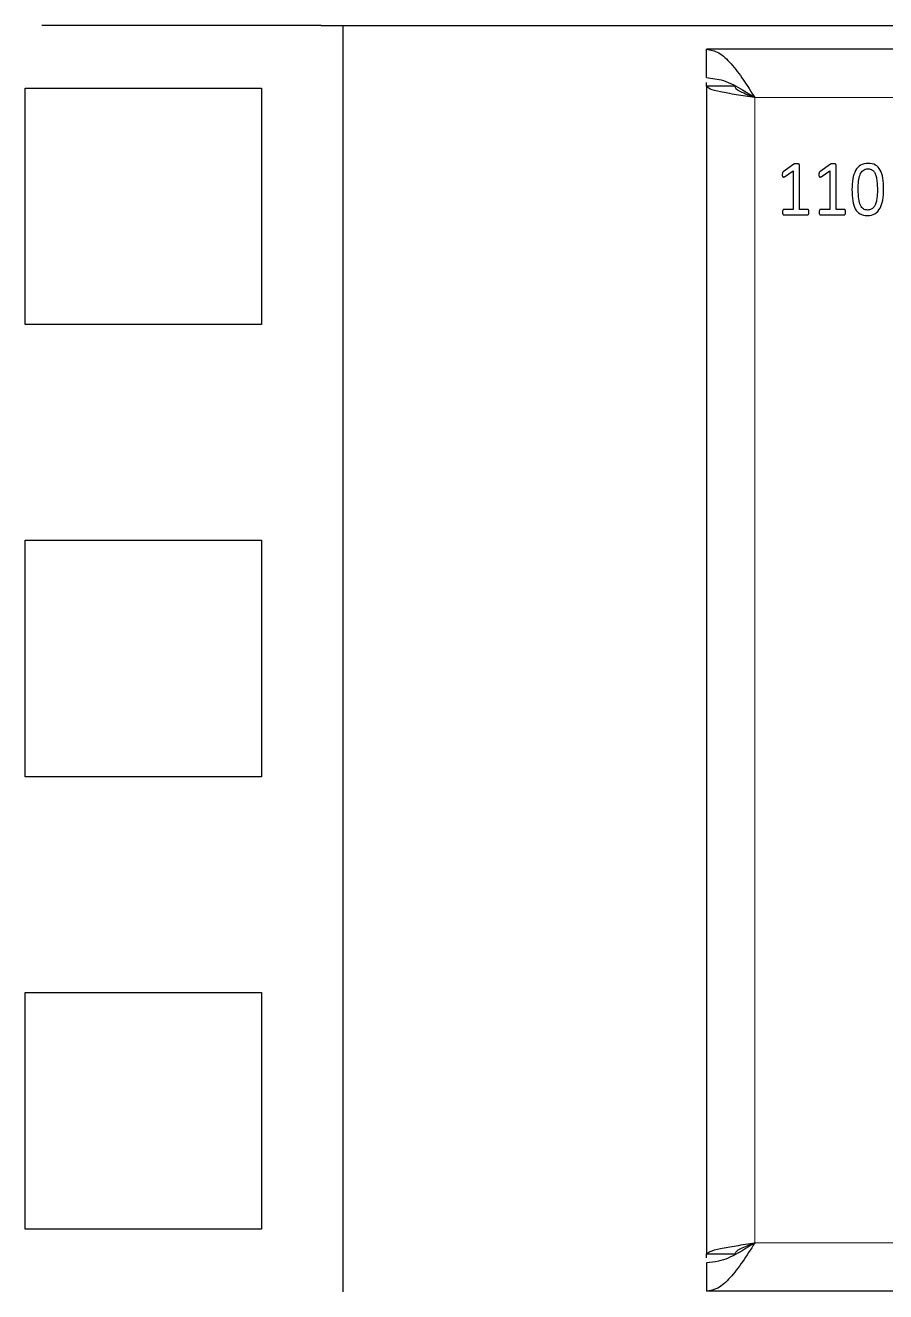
# Model space of a CAD drawing. Extents: x -260425 to 1294666, y -169889 to -2349.
# Drawn here: x 998217.8 to 998520, y -26686.7 to -26242.2 of the extents above; entities that cross this region are included whole.
import ezdxf
from ezdxf.enums import TextEntityAlignment as Align

# ---------------------------------------------------------------- set-up
doc = ezdxf.new("R2010")
doc.units = 0
doc.header["$LTSCALE"] = 100
doc.layers.add('case', color=7, linetype='Continuous')
doc.layers.add('marking', color=7, linetype='Continuous')
doc.styles.add('1ISOCPEUR', font='isocpeui.ttf', dxfattribs={"height": 250})

# ---------------------------------------------------------------- blocks, each defined once
blk = doc.blocks.new('АТС')
at = {"layer": 'case', "lineweight": 25}
for points, knots in [([(0, 217.99), (1.44, 217.73), (2.89, 217.46), (4.33, 216.65), (4.33, 216.65), (5.78, 215.84), (7.22, 214.48), (8.66, 212.83), (8.66, 212.83), (10.11, 211.18), (11.55, 209.25), (13, 207.14), (13, 207.14), (14.33, 205.19), (15.67, 203.09), (17, 200.99)], [0, 0, 0, 0, 0.2, 0.2, 0.2, 0.2, 0.4, 0.4, 0.4, 0.4, 0.6, 0.6, 0.6, 0.6, 1, 1, 1, 1]), ([(0, 207.99), (1.99, 207.78), (3.98, 207.57), (5.97, 206.96), (5.97, 206.96), (8.22, 206.26), (10.48, 205.04), (12.73, 203.68), (12.73, 203.68), (14.15, 202.83), (15.58, 201.91), (17, 200.99)], [0, 0, 0, 0, 0.25, 0.25, 0.25, 0.25, 0.5, 0.5, 0.5, 0.5, 1, 1, 1, 1]), ([(17, 200.99), (14.77, 201.33), (12.55, 201.66), (10.49, 201.99), (10.49, 201.99), (8.44, 202.33), (6.57, 202.66), (4.98, 202.99), (4.98, 202.99), (3.39, 203.33), (2.08, 203.66), (1.29, 203.99), (1.29, 203.99), (0.51, 204.33), (0.26, 204.66), (0, 204.99)], [0, 0, 0, 0, 0.2, 0.2, 0.2, 0.2, 0.4, 0.4, 0.4, 0.4, 0.6, 0.6, 0.6, 0.6, 1, 1, 1, 1]), ([(17, 200.99), (16.08, 201.33), (15.17, 201.66), (14.32, 201.99), (14.32, 201.99), (13.48, 202.33), (12.71, 202.66), (12.05, 202.99), (12.05, 202.99), (11.4, 203.33), (10.86, 203.66), (10.53, 203.99), (10.53, 203.99), (10.21, 204.33), (10.11, 204.66), (10, 204.99)], [0, 0, 0, 0, 0.2, 0.2, 0.2, 0.2, 0.4, 0.4, 0.4, 0.4, 0.6, 0.6, 0.6, 0.6, 1, 1, 1, 1]), ([(17, -201.01), (15.56, -203.28), (14.11, -205.55), (12.67, -207.63), (12.67, -207.63), (11.23, -209.71), (9.78, -211.61), (8.34, -213.21), (8.34, -213.21), (6.89, -214.81), (5.45, -216.11), (4, -216.86), (4, -216.86), (2.67, -217.55), (1.33, -217.78), (0, -218.01)], [0, 0, 0, 0, 0.2, 0.2, 0.2, 0.2, 0.4, 0.4, 0.4, 0.4, 0.6, 0.6, 0.6, 0.6, 1, 1, 1, 1]), ([(17, -201.01), (15.01, -202.29), (13.03, -203.57), (11.03, -204.67), (11.03, -204.67), (8.78, -205.93), (6.52, -206.96), (4.27, -207.47), (4.27, -207.47), (2.85, -207.79), (1.42, -207.9), (0, -208.01)], [0, 0, 0, 0, 0.25, 0.25, 0.25, 0.25, 0.5, 0.5, 0.5, 0.5, 1, 1, 1, 1]), ([(0, -205.01), (0.26, -204.67), (0.51, -204.34), (1.29, -204.01), (1.29, -204.01), (2.08, -203.67), (3.39, -203.34), (4.98, -203.01), (4.98, -203.01), (6.57, -202.67), (8.44, -202.34), (10.49, -202.01), (10.49, -202.01), (12.55, -201.67), (14.77, -201.34), (17, -201.01)], [0, 0, 0, 0, 0.2, 0.2, 0.2, 0.2, 0.4, 0.4, 0.4, 0.4, 0.6, 0.6, 0.6, 0.6, 1, 1, 1, 1]), ([(10, -205.01), (10.11, -204.67), (10.21, -204.34), (10.53, -204.01), (10.53, -204.01), (10.86, -203.67), (11.4, -203.34), (12.05, -203.01), (12.05, -203.01), (12.71, -202.67), (13.48, -202.34), (14.32, -202.01), (14.32, -202.01), (15.17, -201.67), (16.08, -201.34), (17, -201.01)], [0, 0, 0, 0, 0.2, 0.2, 0.2, 0.2, 0.4, 0.4, 0.4, 0.4, 0.6, 0.6, 0.6, 0.6, 1, 1, 1, 1])]:
    blk.add_open_spline(points, degree=3, knots=knots, dxfattribs=at)
for points in [[(0, 207.99), (0, 207.99), (0, 217.99), (0, 217.99)], [(76, 217.99), (76, 217.99), (0, 217.99), (0, 217.99)], [(0, 204.99), (0, 204.99), (0, 206.24), (0, 206.24)], [(0, 204.99), (0, 204.99), (0, -205.01), (0, -205.01)], [(10, 204.99), (10, 204.99), (0, 204.99), (0, 204.99)], [(0, -206.26), (0, -206.26), (0, -205.01), (0, -205.01)], [(10, -205.01), (10, -205.01), (0, -205.01), (0, -205.01)], [(0, -208.01), (0, -208.01), (0, -218.01), (0, -218.01)], [(76, -218.01), (76, -218.01), (0, -218.01), (0, -218.01)]]:
    blk.add_open_spline(points, degree=3, dxfattribs=at)
at = {"layer": 'case', "lineweight": 18}
for points in [[(17, 200.99), (17, 200.99), (17, -201.01), (17, -201.01)], [(76, 200.99), (76, 200.99), (17, 200.99), (17, 200.99)], [(17, -201.01), (17, -201.01), (76, -201.01), (76, -201.01)]]:
    blk.add_open_spline(points, degree=3, dxfattribs=at)
at = {"layer": 'marking'}
for points, knots in [([(62.23, 168.78), (62.23, 167.42), (62.13, 166.17), (61.94, 165.04), (61.94, 165.04), (61.74, 163.91), (61.42, 162.94), (60.97, 162.12), (60.97, 162.12), (60.52, 161.31), (59.93, 160.69), (59.2, 160.24), (59.2, 160.24), (58.47, 159.79), (57.58, 159.57), (56.51, 159.57), (56.51, 159.57), (55.5, 159.57), (54.66, 159.77), (53.96, 160.17), (53.96, 160.17), (53.27, 160.57), (52.72, 161.16), (52.29, 161.93), (52.29, 161.93), (51.87, 162.71), (51.57, 163.66), (51.4, 164.8), (51.4, 164.8), (51.22, 165.93), (51.13, 167.23), (51.13, 168.7), (51.13, 168.7), (51.13, 170.06), (51.23, 171.31), (51.43, 172.44), (51.43, 172.44), (51.62, 173.57), (51.95, 174.55), (52.39, 175.36), (52.39, 175.36), (52.84, 176.17), (53.43, 176.8), (54.16, 177.25), (54.16, 177.25), (54.88, 177.69), (55.78, 177.91), (56.83, 177.91), (56.83, 177.91), (57.85, 177.91), (58.7, 177.72), (59.4, 177.32), (59.4, 177.32), (60.09, 176.92), (60.64, 176.33), (61.06, 175.55), (61.06, 175.55), (61.48, 174.78), (61.78, 173.82), (61.96, 172.69), (61.96, 172.69), (62.14, 171.56), (62.23, 170.25), (62.23, 168.78)], [0, 0, 0, 0, 0.058824, 0.058824, 0.058824, 0.058824, 0.117647, 0.117647, 0.117647, 0.117647, 0.176471, 0.176471, 0.176471, 0.176471, 0.235294, 0.235294, 0.235294, 0.235294, 0.294118, 0.294118, 0.294118, 0.294118, 0.352941, 0.352941, 0.352941, 0.352941, 0.411765, 0.411765, 0.411765, 0.411765, 0.470588, 0.470588, 0.470588, 0.470588, 0.529412, 0.529412, 0.529412, 0.529412, 0.588235, 0.588235, 0.588235, 0.588235, 0.647059, 0.647059, 0.647059, 0.647059, 0.705882, 0.705882, 0.705882, 0.705882, 0.764706, 0.764706, 0.764706, 0.764706, 0.823529, 0.823529, 0.823529, 0.823529, 0.882353, 0.882353, 0.882353, 0.882353, 1, 1, 1, 1]), ([(36, 160.76), (36, 160.58), (35.98, 160.44), (35.96, 160.32), (35.96, 160.32), (35.94, 160.2), (35.91, 160.1), (35.86, 160.03), (35.86, 160.03), (35.82, 159.96), (35.77, 159.9), (35.72, 159.87), (35.72, 159.87), (35.66, 159.84), (35.61, 159.82), (35.55, 159.82), (35.55, 159.82), (35.55, 159.82), (27.17, 159.82), (27.17, 159.82), (27.17, 159.82), (27.12, 159.82), (27.06, 159.84), (27.01, 159.87), (27.01, 159.87), (26.97, 159.9), (26.91, 159.96), (26.87, 160.03), (26.87, 160.03), (26.83, 160.1), (26.79, 160.2), (26.77, 160.32), (26.77, 160.32), (26.74, 160.44), (26.73, 160.58), (26.73, 160.76), (26.73, 160.76), (26.73, 160.92), (26.74, 161.06), (26.77, 161.18), (26.77, 161.18), (26.79, 161.3), (26.82, 161.4), (26.86, 161.48), (26.86, 161.48), (26.89, 161.56), (26.94, 161.61), (26.99, 161.65), (26.99, 161.65), (27.05, 161.7), (27.11, 161.72), (27.17, 161.72), (27.17, 161.72), (27.17, 161.72), (30.51, 161.72), (30.51, 161.72), (30.51, 161.72), (30.51, 161.72), (30.51, 175.29), (30.51, 175.29), (30.51, 175.29), (30.51, 175.29), (27.41, 173.23), (27.41, 173.23), (27.41, 173.23), (27.25, 173.14), (27.13, 173.08), (27.03, 173.07), (27.03, 173.07), (26.94, 173.05), (26.86, 173.07), (26.8, 173.13), (26.8, 173.13), (26.74, 173.19), (26.7, 173.29), (26.68, 173.42), (26.68, 173.42), (26.66, 173.56), (26.65, 173.73), (26.65, 173.94), (26.65, 173.94), (26.65, 174.1), (26.66, 174.24), (26.67, 174.34), (26.67, 174.34), (26.68, 174.46), (26.7, 174.55), (26.73, 174.62), (26.73, 174.62), (26.75, 174.69), (26.79, 174.76), (26.83, 174.82), (26.83, 174.82), (26.88, 174.87), (26.94, 174.92), (27.01, 174.98), (27.01, 174.98), (27.01, 174.98), (30.71, 177.61), (30.71, 177.61), (30.71, 177.61), (30.75, 177.64), (30.78, 177.66), (30.83, 177.68), (30.83, 177.68), (30.89, 177.69), (30.95, 177.71), (31.02, 177.73), (31.02, 177.73), (31.1, 177.75), (31.18, 177.76), (31.28, 177.77), (31.28, 177.77), (31.38, 177.77), (31.5, 177.77), (31.66, 177.77), (31.66, 177.77), (31.85, 177.77), (32.02, 177.76), (32.15, 177.75), (32.15, 177.75), (32.28, 177.73), (32.38, 177.7), (32.46, 177.67), (32.46, 177.67), (32.54, 177.64), (32.58, 177.59), (32.61, 177.55), (32.61, 177.55), (32.63, 177.5), (32.65, 177.44), (32.65, 177.39), (32.65, 177.39), (32.65, 177.39), (32.65, 161.72), (32.65, 161.72), (32.65, 161.72), (32.65, 161.72), (35.55, 161.72), (35.55, 161.72), (35.55, 161.72), (35.62, 161.72), (35.68, 161.7), (35.74, 161.65), (35.74, 161.65), (35.8, 161.61), (35.84, 161.56), (35.88, 161.48), (35.88, 161.48), (35.92, 161.4), (35.95, 161.3), (35.97, 161.18), (35.97, 161.18), (35.99, 161.06), (36, 160.92), (36, 160.76)], [0, 0, 0, 0, 0.025, 0.025, 0.025, 0.025, 0.05, 0.05, 0.05, 0.05, 0.075, 0.075, 0.075, 0.075, 0.1, 0.1, 0.1, 0.1, 0.125, 0.125, 0.125, 0.125, 0.15, 0.15, 0.15, 0.15, 0.175, 0.175, 0.175, 0.175, 0.2, 0.2, 0.2, 0.2, 0.225, 0.225, 0.225, 0.225, 0.25, 0.25, 0.25, 0.25, 0.275, 0.275, 0.275, 0.275, 0.3, 0.3, 0.3, 0.3, 0.325, 0.325, 0.325, 0.325, 0.35, 0.35, 0.35, 0.35, 0.375, 0.375, 0.375, 0.375, 0.4, 0.4, 0.4, 0.4, 0.425, 0.425, 0.425, 0.425, 0.45, 0.45, 0.45, 0.45, 0.475, 0.475, 0.475, 0.475, 0.5, 0.5, 0.5, 0.5, 0.525, 0.525, 0.525, 0.525, 0.55, 0.55, 0.55, 0.55, 0.575, 0.575, 0.575, 0.575, 0.6, 0.6, 0.6, 0.6, 0.625, 0.625, 0.625, 0.625, 0.65, 0.65, 0.65, 0.65, 0.675, 0.675, 0.675, 0.675, 0.7, 0.7, 0.7, 0.7, 0.725, 0.725, 0.725, 0.725, 0.75, 0.75, 0.75, 0.75, 0.775, 0.775, 0.775, 0.775, 0.8, 0.8, 0.8, 0.8, 0.825, 0.825, 0.825, 0.825, 0.85, 0.85, 0.85, 0.85, 0.875, 0.875, 0.875, 0.875, 0.9, 0.9, 0.9, 0.9, 0.925, 0.925, 0.925, 0.925, 0.95, 0.95, 0.95, 0.95, 1, 1, 1, 1]), ([(48.87, 160.76), (48.87, 160.58), (48.86, 160.44), (48.83, 160.32), (48.83, 160.32), (48.81, 160.2), (48.78, 160.1), (48.74, 160.03), (48.74, 160.03), (48.69, 159.96), (48.65, 159.9), (48.59, 159.87), (48.59, 159.87), (48.54, 159.84), (48.48, 159.82), (48.43, 159.82), (48.43, 159.82), (48.43, 159.82), (40.05, 159.82), (40.05, 159.82), (40.05, 159.82), (39.99, 159.82), (39.94, 159.84), (39.89, 159.87), (39.89, 159.87), (39.84, 159.9), (39.79, 159.96), (39.75, 160.03), (39.75, 160.03), (39.7, 160.1), (39.66, 160.2), (39.64, 160.32), (39.64, 160.32), (39.61, 160.44), (39.6, 160.58), (39.6, 160.76), (39.6, 160.76), (39.6, 160.92), (39.61, 161.06), (39.64, 161.18), (39.64, 161.18), (39.66, 161.3), (39.69, 161.4), (39.73, 161.48), (39.73, 161.48), (39.77, 161.56), (39.81, 161.61), (39.87, 161.65), (39.87, 161.65), (39.92, 161.7), (39.98, 161.72), (40.05, 161.72), (40.05, 161.72), (40.05, 161.72), (43.39, 161.72), (43.39, 161.72), (43.39, 161.72), (43.39, 161.72), (43.39, 175.29), (43.39, 175.29), (43.39, 175.29), (43.39, 175.29), (40.28, 173.23), (40.28, 173.23), (40.28, 173.23), (40.13, 173.14), (40, 173.08), (39.9, 173.07), (39.9, 173.07), (39.81, 173.05), (39.73, 173.07), (39.67, 173.13), (39.67, 173.13), (39.61, 173.19), (39.58, 173.29), (39.56, 173.42), (39.56, 173.42), (39.53, 173.56), (39.53, 173.73), (39.53, 173.94), (39.53, 173.94), (39.53, 174.1), (39.53, 174.24), (39.54, 174.34), (39.54, 174.34), (39.56, 174.46), (39.58, 174.55), (39.6, 174.62), (39.6, 174.62), (39.63, 174.69), (39.66, 174.76), (39.71, 174.82), (39.71, 174.82), (39.75, 174.87), (39.81, 174.92), (39.89, 174.98), (39.89, 174.98), (39.89, 174.98), (43.59, 177.61), (43.59, 177.61), (43.59, 177.61), (43.62, 177.64), (43.66, 177.66), (43.71, 177.68), (43.71, 177.68), (43.76, 177.69), (43.82, 177.71), (43.89, 177.73), (43.89, 177.73), (43.97, 177.75), (44.06, 177.76), (44.16, 177.77), (44.16, 177.77), (44.25, 177.77), (44.38, 177.77), (44.53, 177.77), (44.53, 177.77), (44.72, 177.77), (44.89, 177.76), (45.02, 177.75), (45.02, 177.75), (45.16, 177.73), (45.26, 177.7), (45.33, 177.67), (45.33, 177.67), (45.41, 177.64), (45.46, 177.59), (45.48, 177.55), (45.48, 177.55), (45.51, 177.5), (45.52, 177.44), (45.52, 177.39), (45.52, 177.39), (45.52, 177.39), (45.52, 161.72), (45.52, 161.72), (45.52, 161.72), (45.52, 161.72), (48.42, 161.72), (48.42, 161.72), (48.42, 161.72), (48.49, 161.72), (48.56, 161.7), (48.61, 161.65), (48.61, 161.65), (48.67, 161.61), (48.72, 161.56), (48.75, 161.48), (48.75, 161.48), (48.79, 161.4), (48.82, 161.3), (48.84, 161.18), (48.84, 161.18), (48.86, 161.06), (48.87, 160.92), (48.87, 160.76)], [0, 0, 0, 0, 0.025, 0.025, 0.025, 0.025, 0.05, 0.05, 0.05, 0.05, 0.075, 0.075, 0.075, 0.075, 0.1, 0.1, 0.1, 0.1, 0.125, 0.125, 0.125, 0.125, 0.15, 0.15, 0.15, 0.15, 0.175, 0.175, 0.175, 0.175, 0.2, 0.2, 0.2, 0.2, 0.225, 0.225, 0.225, 0.225, 0.25, 0.25, 0.25, 0.25, 0.275, 0.275, 0.275, 0.275, 0.3, 0.3, 0.3, 0.3, 0.325, 0.325, 0.325, 0.325, 0.35, 0.35, 0.35, 0.35, 0.375, 0.375, 0.375, 0.375, 0.4, 0.4, 0.4, 0.4, 0.425, 0.425, 0.425, 0.425, 0.45, 0.45, 0.45, 0.45, 0.475, 0.475, 0.475, 0.475, 0.5, 0.5, 0.5, 0.5, 0.525, 0.525, 0.525, 0.525, 0.55, 0.55, 0.55, 0.55, 0.575, 0.575, 0.575, 0.575, 0.6, 0.6, 0.6, 0.6, 0.625, 0.625, 0.625, 0.625, 0.65, 0.65, 0.65, 0.65, 0.675, 0.675, 0.675, 0.675, 0.7, 0.7, 0.7, 0.7, 0.725, 0.725, 0.725, 0.725, 0.75, 0.75, 0.75, 0.75, 0.775, 0.775, 0.775, 0.775, 0.8, 0.8, 0.8, 0.8, 0.825, 0.825, 0.825, 0.825, 0.85, 0.85, 0.85, 0.85, 0.875, 0.875, 0.875, 0.875, 0.9, 0.9, 0.9, 0.9, 0.925, 0.925, 0.925, 0.925, 0.95, 0.95, 0.95, 0.95, 1, 1, 1, 1]), ([(60.04, 168.62), (60.04, 169.51), (60.01, 170.31), (59.96, 171.01), (59.96, 171.01), (59.9, 171.72), (59.81, 172.35), (59.7, 172.89), (59.7, 172.89), (59.59, 173.43), (59.45, 173.89), (59.27, 174.28), (59.27, 174.28), (59.09, 174.67), (58.88, 174.99), (58.63, 175.24), (58.63, 175.24), (58.38, 175.5), (58.1, 175.68), (57.78, 175.79), (57.78, 175.79), (57.46, 175.91), (57.11, 175.97), (56.71, 175.97), (56.71, 175.97), (56, 175.97), (55.44, 175.78), (55, 175.42), (55, 175.42), (54.56, 175.05), (54.22, 174.55), (53.96, 173.9), (53.96, 173.9), (53.71, 173.26), (53.54, 172.51), (53.45, 171.64), (53.45, 171.64), (53.36, 170.78), (53.31, 169.86), (53.31, 168.86), (53.31, 168.86), (53.31, 167.54), (53.38, 166.4), (53.5, 165.47), (53.5, 165.47), (53.62, 164.54), (53.82, 163.78), (54.09, 163.2), (54.09, 163.2), (54.35, 162.61), (54.7, 162.18), (55.12, 161.92), (55.12, 161.92), (55.54, 161.65), (56.04, 161.52), (56.64, 161.52), (56.64, 161.52), (57.1, 161.52), (57.5, 161.6), (57.86, 161.77), (57.86, 161.77), (58.21, 161.93), (58.51, 162.17), (58.76, 162.47), (58.76, 162.47), (59.01, 162.78), (59.22, 163.15), (59.39, 163.58), (59.39, 163.58), (59.55, 164.02), (59.68, 164.49), (59.79, 165.01), (59.79, 165.01), (59.88, 165.53), (59.95, 166.1), (59.99, 166.71), (59.99, 166.71), (60.03, 167.32), (60.04, 167.96), (60.04, 168.62)], [0, 0, 0, 0, 0.047619, 0.047619, 0.047619, 0.047619, 0.095238, 0.095238, 0.095238, 0.095238, 0.142857, 0.142857, 0.142857, 0.142857, 0.190476, 0.190476, 0.190476, 0.190476, 0.238095, 0.238095, 0.238095, 0.238095, 0.285714, 0.285714, 0.285714, 0.285714, 0.333333, 0.333333, 0.333333, 0.333333, 0.380952, 0.380952, 0.380952, 0.380952, 0.428571, 0.428571, 0.428571, 0.428571, 0.47619, 0.47619, 0.47619, 0.47619, 0.52381, 0.52381, 0.52381, 0.52381, 0.571429, 0.571429, 0.571429, 0.571429, 0.619048, 0.619048, 0.619048, 0.619048, 0.666667, 0.666667, 0.666667, 0.666667, 0.714286, 0.714286, 0.714286, 0.714286, 0.761905, 0.761905, 0.761905, 0.761905, 0.809524, 0.809524, 0.809524, 0.809524, 0.857143, 0.857143, 0.857143, 0.857143, 0.904762, 0.904762, 0.904762, 0.904762, 1, 1, 1, 1])]:
    blk.add_open_spline(points, degree=3, knots=knots, dxfattribs=at)
blk = doc.blocks.new('*U218')
at = {"color": 0, "linetype": 'ByBlock', "lineweight": -2}
for p, q in [((74.5, 877.85), (74.5, 833.4)), ((63.35, 867.35), (63.35, 875.65)), ((63.35, 875.65), (71.65, 875.65)), ((71.65, 875.65), (71.65, 867.35)), ((71.65, 867.35), (63.35, 867.35)), ((63.35, 851.475), (63.35, 859.775)), ((63.35, 859.775), (71.65, 859.775)), ((71.65, 859.775), (71.65, 851.475)), ((71.65, 851.475), (63.35, 851.475)), ((63.35, 835.6), (63.35, 843.9)), ((63.35, 843.9), (71.65, 843.9)), ((71.65, 843.9), (71.65, 835.6)), ((71.65, 835.6), (63.35, 835.6))]:
    blk.add_line(p, q, dxfattribs=at)
blk = doc.blocks.new('*U214')
at = {"color": 0, "linetype": 'ByBlock', "lineweight": -2}
for q in [(164.69, -22.225), (625.5, -22.225)]:
    blk.add_line((174.5, -22.225), q, dxfattribs=at)
at = {"color": 0, "lineweight": -2, "style": '1ISOCPEUR', "oblique": 15, "flags": 8}
blk.add_attdef('НАИМЕНОВАНИЕ', text='', height=25, dxfattribs=at).set_placement((750, 10.425), align=Align.MIDDLE_LEFT)

msp = doc.modelspace()

# ---------------------------------------------------------------- block references
at = {"xscale": 10, "yscale": 10, "zscale": 10}
for name, p in [('*U218', (997584.32, -35020.67)), ('*U214', (996576.69, -26019.92))]:
    msp.add_blockref(name, p, dxfattribs=at)
msp.add_blockref('АТС', (998457.03, -26468.52))

doc.saveas('drawing.dxf')
